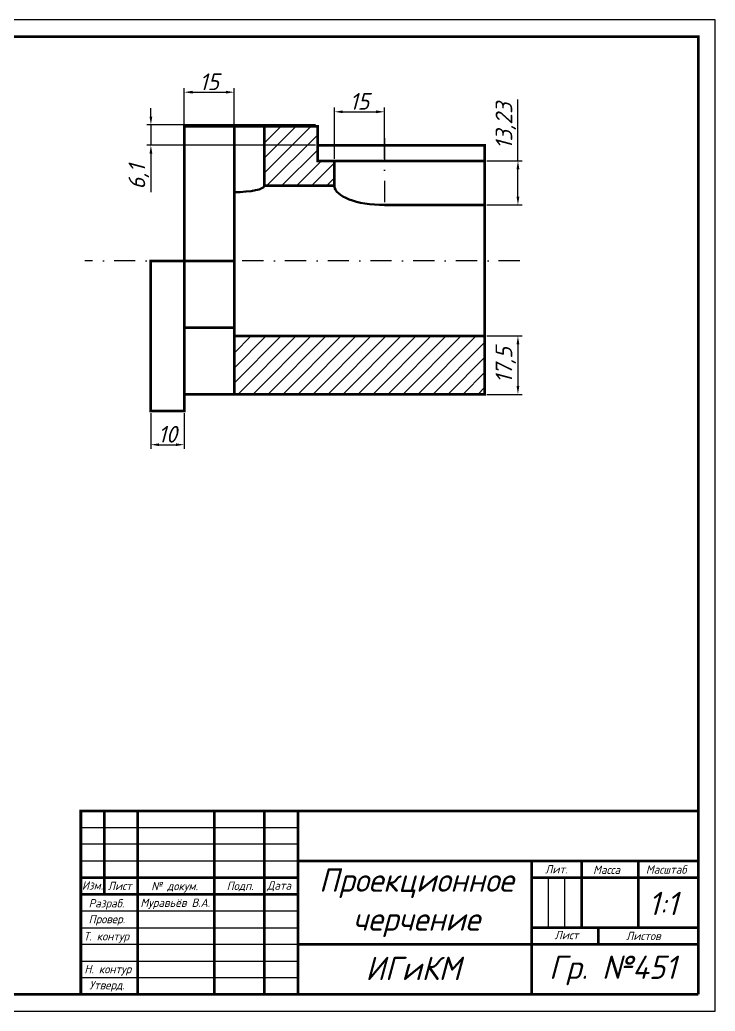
# Model space of a CAD drawing. Header units: millimetres. Extents: x -170 to 957, y 8 to 306.
# Drawn here: x 290.3 to 498.6, y 9.2 to 306.2 of the extents above; entities that cross this region are included whole.
import ezdxf

# ---------------------------------------------------------------- set-up
doc = ezdxf.new("R2010")
doc.units = ezdxf.units.MM
doc.linetypes.add('штрихпунктирная2', pattern=[12.7, 6.35, -3.175, 0, -3.175])
doc.styles.get("Standard").update_dxf_attribs({"font": '', "oblique": 15, "height": 5})
doc.styles.get('Standard').set_extended_font_data('GOST type B')
doc.dimstyles.new('ISO-25', dxfattribs={"dimtxt": 5, "dimasz": 2.5, "dimexe": 1.25, "dimexo": 0.625, "dimtad": 1, "dimtxsty": 'Standard', "dimcen": 2.5, "dimadec": 0, "dimazin": 0, "dimtfac": 1, "dimtmove": 0, "dimatfit": 3, "dimfxl": 1, "dimarcsym": 0})

# ---------------------------------------------------------------- blocks, each defined once
blk = doc.blocks.new('*D23')
at = {"color": 0, "lineweight": -2, "transparency": 16777216}
for p, q in [((329.51, 188.32), (329.51, 177.62)), ((339.51, 188.32), (339.51, 177.62)), ((332.01, 178.87), (337.01, 178.87))]:
    blk.add_line(p, q, dxfattribs=at)
at = {"color": 0, "transparency": 16777216}
for points in [[(332.01, 179.29), (332.01, 178.46), (329.51, 178.87)], [(337.01, 179.29), (337.01, 178.46), (339.51, 178.87)]]:
    blk.add_solid(points, dxfattribs=at)
at = {"layer": 'Defpoints', "color": 0, "transparency": 16777216}
for p in [(329.51, 188.94), (339.51, 188.94), (339.51, 178.87)]:
    blk.add_point(p, dxfattribs=at)
at = {"color": 0, "transparency": 16777216, "insert": (334.51, 182), "char_height": 5, "attachment_point": 5}
blk.add_mtext('10', dxfattribs=at)
blk = doc.blocks.new('*D24')
at = {"color": 0, "lineweight": -2, "transparency": 16777216}
for p, q in [((339.51, 274.91), (339.51, 285.73)), ((354.51, 274.91), (354.51, 285.73)), ((342.01, 284.48), (352.01, 284.48))]:
    blk.add_line(p, q, dxfattribs=at)
at = {"color": 0, "transparency": 16777216}
for points in [[(342.01, 284.9), (342.01, 284.06), (339.51, 284.48)], [(352.01, 284.9), (352.01, 284.06), (354.51, 284.48)]]:
    blk.add_solid(points, dxfattribs=at)
at = {"layer": 'Defpoints', "color": 0, "transparency": 16777216}
for p in [(354.51, 284.48), (339.51, 274.28), (354.51, 274.28)]:
    blk.add_point(p, dxfattribs=at)
at = {"color": 0, "transparency": 16777216, "insert": (347.01, 287.6), "char_height": 5, "attachment_point": 5}
blk.add_mtext('15', dxfattribs=at)
blk = doc.blocks.new('*D33')
at = {"color": 0, "lineweight": -2, "transparency": 16777216}
for p, q in [((384.51, 264.54), (384.51, 279.85)), ((399.51, 264.54), (399.51, 279.85)), ((387.01, 278.6), (397.01, 278.6))]:
    blk.add_line(p, q, dxfattribs=at)
at = {"color": 0, "transparency": 16777216}
for points in [[(387.01, 279.02), (387.01, 278.19), (384.51, 278.6)], [(397.01, 279.02), (397.01, 278.19), (399.51, 278.6)]]:
    blk.add_solid(points, dxfattribs=at)
at = {"layer": 'Defpoints', "color": 0, "transparency": 16777216}
for p in [(399.51, 278.6), (384.51, 263.91), (399.51, 263.91)]:
    blk.add_point(p, dxfattribs=at)
at = {"color": 0, "transparency": 16777216, "insert": (392.01, 281.73), "char_height": 5, "attachment_point": 5}
blk.add_mtext('15', dxfattribs=at)
blk = doc.blocks.new('*D34')
at = {"color": 0, "lineweight": -2, "transparency": 16777216}
for p, q in [((329.54, 277.18), (329.54, 279.68)), ((378.88, 274.68), (328.29, 274.68)), ((329.54, 274.68), (329.54, 268.58)), ((378.88, 268.58), (328.29, 268.58)), ((329.54, 266.08), (329.54, 254.56))]:
    blk.add_line(p, q, dxfattribs=at)
at = {"color": 0, "transparency": 16777216}
for points in [[(329.13, 277.18), (329.96, 277.18), (329.54, 274.68)], [(329.13, 266.08), (329.96, 266.08), (329.54, 268.58)]]:
    blk.add_solid(points, dxfattribs=at)
at = {"layer": 'Defpoints', "color": 0, "transparency": 16777216}
for p in [(379.51, 274.68), (329.54, 268.58), (379.51, 268.58)]:
    blk.add_point(p, dxfattribs=at)
at = {"color": 0, "transparency": 16777216, "insert": (325.92, 259.07), "char_height": 5, "attachment_point": 5, "rotation": 90}
blk.add_mtext('6,1', dxfattribs=at)
blk = doc.blocks.new('*D35')
at = {"color": 0, "lineweight": -2, "transparency": 16777216}
for p, q in [((439.48, 263.91), (439.48, 282.34)), ((430.13, 263.91), (440.73, 263.91)), ((439.48, 253.19), (439.48, 261.41)), ((430.13, 250.69), (440.73, 250.69))]:
    blk.add_line(p, q, dxfattribs=at)
at = {"color": 0, "transparency": 16777216}
for points in [[(439.06, 261.41), (439.9, 261.41), (439.48, 263.91)], [(439.06, 253.19), (439.9, 253.19), (439.48, 250.69)]]:
    blk.add_solid(points, dxfattribs=at)
at = {"layer": 'Defpoints', "color": 0, "transparency": 16777216}
for p in [(429.51, 263.91), (439.48, 263.91), (429.51, 250.69)]:
    blk.add_point(p, dxfattribs=at)
at = {"color": 0, "transparency": 16777216, "insert": (435.86, 274.38), "char_height": 5, "attachment_point": 5, "rotation": 90}
blk.add_mtext('13,23', dxfattribs=at)
blk = doc.blocks.new('*D51')
at = {"color": 0, "lineweight": -2, "transparency": 16777216}
for p, q in [((430.13, 211.44), (440.73, 211.44)), ((439.48, 208.94), (439.48, 196.44)), ((430.13, 193.94), (440.73, 193.94))]:
    blk.add_line(p, q, dxfattribs=at)
at = {"color": 0, "transparency": 16777216}
for points in [[(439.06, 208.94), (439.9, 208.94), (439.48, 211.44)], [(439.06, 196.44), (439.9, 196.44), (439.48, 193.94)]]:
    blk.add_solid(points, dxfattribs=at)
at = {"layer": 'Defpoints', "color": 0, "transparency": 16777216}
for p in [(429.51, 211.44), (429.51, 193.94), (439.48, 193.94)]:
    blk.add_point(p, dxfattribs=at)
at = {"color": 0, "transparency": 16777216, "insert": (435.86, 202.69), "char_height": 5, "attachment_point": 5, "rotation": 90}
blk.add_mtext('17,5', dxfattribs=at)

msp = doc.modelspace()

# ---------------------------------------------------------------- hatches: boundary and pattern name
at = {"transparency": 33554687}
h = msp.add_hatch(dxfattribs=at)
h.set_pattern_fill('ANSI31', color=256)
h.paths.add_polyline_path([(363.505, 256.44), (384.505, 256.44), (384.505, 263.914), (379.505, 263.914), (379.505, 268.58), (379.505, 274.28), (363.505, 274.28)])
h = msp.add_hatch(dxfattribs=at)
h.set_pattern_fill('ANSI31', color=256)
h.paths.add_polyline_path([(354.505, 211.44), (354.505, 193.94), (429.505, 193.94), (429.505, 211.44)])

# ---------------------------------------------------------------- linework, layer by layer
for points in [[(78.553, 9.16), (498.553, 9.16), (498.553, 306.16), (78.553, 306.16), (78.553, 9.16)], [(347.005, 274.28), (362.005, 274.28)], [(347.005, 274.28), (354.505, 274.28)], [(308.553, 69.16), (325.553, 69.16)], [(308.553, 69.16), (308.553, 64.16), (373.553, 64.16), (373.553, 59.16), (308.553, 59.16), (308.553, 54.16), (373.553, 54.16), (373.553, 49.16)], [(348.553, 69.16), (363.453, 69.16)], [(443.553, 49.16), (448.553, 49.16), (448.553, 34.16), (453.553, 34.16), (453.553, 49.16)], [(373.553, 44.16), (373.553, 39.16), (308.553, 39.16), (308.553, 34.16), (373.553, 34.16), (373.553, 29.16), (308.553, 29.16), (308.553, 24.16), (373.553, 24.16), (373.553, 19.16), (308.553, 19.16)], [(325.553, 14.2), (325.553, 14.16), (348.553, 14.16)]]:
    msp.add_lwpolyline(points, dxfattribs=at)
at = {"transparency": 33554687, "const_width": 0.8}
for points in [[(493.553, 14.16), (493.553, 301.16), (98.553, 301.16), (98.553, 14.16)], [(339.505, 233.94), (339.505, 274.675)], [(379.505, 274.28), (339.505, 274.28)], [(354.505, 274.28), (354.505, 193.94)], [(363.505, 274.28), (363.505, 256.44)], [(379.505, 268.58), (379.505, 274.676)], [(429.505, 268.58), (379.105, 268.58)], [(379.505, 268.58), (379.505, 263.914), (429.505, 263.914)], [(429.505, 262.17), (429.505, 268.977)], [(384.505, 256.041), (384.505, 263.94), (384.505, 263.94)], [(429.505, 262.17), (429.505, 256.44)], [(363.102, 256.44), (384.505, 256.44)], [(429.505, 256.44), (429.505, 233.94)], [(399.505, 250.687), (429.505, 250.687)], [(329.505, 213.94), (329.505, 233.94), (339.505, 233.94)], [(339.505, 233.94), (339.505, 213.94)], [(339.505, 233.94), (354.505, 233.94)], [(429.505, 233.94), (429.505, 213.94)], [(329.505, 213.94), (329.505, 188.94), (339.505, 188.94), (339.505, 193.94)], [(339.505, 213.94), (339.505, 193.94)], [(339.505, 213.94), (354.505, 213.94)], [(429.505, 213.94), (429.505, 193.94)], [(429.505, 211.44), (354.505, 211.44)], [(339.505, 193.94), (429.904, 193.94)], [(493.553, 14.16), (308.553, 14.16), (308.553, 69.16), (493.553, 69.16)], [(308.553, 69.16), (315.553, 69.16), (315.553, 44.16)], [(325.553, 69.16), (325.553, 14.2)], [(348.553, 14.16), (348.553, 69.16)], [(363.453, 69.16), (363.553, 69.16), (363.553, 14.16)], [(363.553, 14.16), (373.553, 14.16), (373.553, 69.16)], [(373.553, 54.16), (493.553, 54.16)], [(493.553, 54.16), (443.553, 54.16), (443.553, 14.16)], [(443.553, 54.16), (443.553, 49.16), (493.553, 49.16)], [(443.553, 54.16), (458.553, 54.16), (458.553, 34.16), (475.553, 34.16), (475.553, 54.16)], [(373.553, 49.16), (308.553, 49.16), (308.553, 44.16)], [(443.553, 49.16), (443.553, 34.16), (493.553, 34.16)], [(308.553, 44.16), (373.553, 44.16)], [(443.553, 29.16), (463.553, 29.16), (463.553, 34.16)], [(373.553, 29.16), (493.553, 29.16)], [(493.553, 14.16), (98.553, 14.16)]]:
    msp.add_lwpolyline(points, dxfattribs=at)
at = {"linetype": 'штрихпунктирная2', "transparency": 33554687}
for points in [[(354.505, 243.44), (354.505, 256.44), (354.505, 274.28), (354.505, 284.28)], [(399.505, 270.69), (399.505, 248.69)], [(440.053, 233.94), (309.751, 233.94)]]:
    msp.add_lwpolyline(points, dxfattribs=at)
at = {"lineweight": 60, "transparency": 33554687}
for centre, major_axis, ratio, start_param, end_param in [((354.505, 256.44), (9, 0), 0.2116612, 4.712389, 6.2831853), ((399.505, 256.44), (-15, 0), 0.3835215, 0, 1.5707963)]:
    msp.add_ellipse(centre, major_axis=major_axis, ratio=ratio, start_param=start_param, end_param=end_param, dxfattribs=at)

# ---------------------------------------------------------------- texts
at = {"transparency": 33554687, "oblique": 15}
for s, height, p in [('Лит.', 2.5, (447.599, 50.407)), ('Масса', 2.5, (461.985, 50.27)), ('Масштаб', 2.5, (477.787, 50.35)), ('Изм.', 2.5, (308.881, 45.569)), ('Лист', 2.5, (316.62, 45.454)), ('№ докум.', 2.5, (329.64, 45.39)), ('Подп.', 2.5, (352.229, 45.448)), ('Дата', 2.5, (364.344, 45.556)), ('1:1', 7, (478.521, 37.927)), ('Разраб.', 2.5, (310.886, 40.224)), ('Муравьёв В.А.', 2.5, (326.398, 40.403)), ('Провер.', 2.5, (310.886, 35.49)), ('Т. контур', 2.5, (309.388, 30.37)), ('Лист', 2.5, (450.448, 30.711)), ('Листов', 2.5, (471.857, 30.461)), ('ИГиКМ', 7, (393.796, 18.481)), ('Гр. №451', 7, (448.785, 18.817)), ('Н. контур', 2.5, (309.612, 20.51)), ('Утверд.', 2.5, (311.087, 15.701))]:
    msp.add_text(s, height=height, dxfattribs=at).set_placement(p)
at = {"transparency": 33554687, "insert": (406.937, 51.933), "char_height": 7, "attachment_point": 1}
msp.add_mtext_dynamic_manual_height_columns('\\pxqc;Проекционное черчение', width=4.17409, gutter_width=35, heights=[0], dxfattribs=at)

# ---------------------------------------------------------------- dimensions: what is measured, and where the dimension line sits
at = {"transparency": 33554687}
for base, p1, p2, picture, middle in [((354.505, 284.478), (339.505, 274.28), (354.505, 274.28), '*D24', (347.005, 287.603)), ((399.505, 278.603), (384.505, 263.913), (399.505, 263.913), '*D33', (392.005, 281.728)), ((339.505, 178.872), (329.505, 188.94), (339.505, 188.94), '*D23', (334.505, 181.997))]:
    dim = msp.add_linear_dim(base=base, p1=p1, p2=p2, dimstyle='ISO-25', dxfattribs=at)
    dim.commit()
    dim.dimension.update_dxf_attribs({"geometry": picture, "text_midpoint": middle})
for base, p1, p2, picture, middle in [((439.48, 263.914), (429.505, 250.687), (429.505, 263.914), '*D35', (435.86, 274.378)), ((329.544, 268.58), (379.505, 274.676), (379.505, 268.58), '*D34', (325.924, 259.069)), ((439.48, 193.94), (429.505, 211.44), (429.505, 193.94), '*D51', (435.86, 202.69))]:
    dim = msp.add_linear_dim(base=base, p1=p1, p2=p2, angle=90, dimstyle='ISO-25', dxfattribs=at)
    dim.commit()
    dim.dimension.update_dxf_attribs({"geometry": picture, "text_midpoint": middle})

doc.saveas('drawing.dxf')
